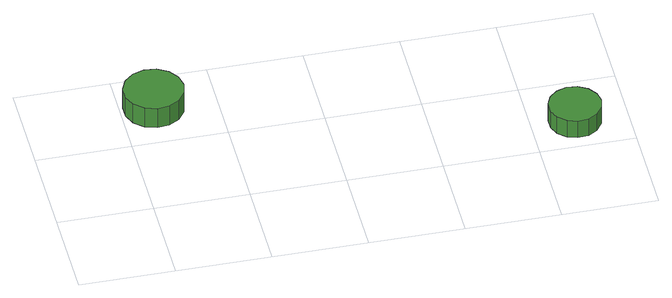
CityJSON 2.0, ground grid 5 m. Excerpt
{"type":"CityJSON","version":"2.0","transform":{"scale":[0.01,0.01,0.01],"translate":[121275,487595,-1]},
"CityObjects":{
"tree1":{"type":"SolitaryVegetationObject","attributes":{"function":"something"},"geometry":[{"type":"MultiSurface","lod":"1","boundaries":[[[0,1,2,3,4,5,6,7,8,9,10,11,12,13,14]],[[15,16,17,18,19,20,21,22,23,24,25,26,27,28,29]],[[0,29,28,1]],[[1,28,27,2]],[[2,27,26,3]],[[3,26,25,4]],[[4,25,24,5]],[[5,24,23,6]],[[6,23,22,7]],[[7,22,21,8]],[[8,21,20,9]],[[9,20,19,10]],[[10,19,18,11]],[[11,18,17,12]],[[12,17,16,13]],[[13,16,15,14]],[[14,15,29,0]]]}]},
"tree2":{"type":"SolitaryVegetationObject","attributes":{"function":"something"},"geometry":[{"type":"MultiSurface","lod":"1","boundaries":[[[30,31,32,33,34,35,36,37,38,39,40,41,42,43,44]],[[45,46,47,48,49,50,51,52,53,54,55,56,57,58,59]],[[30,59,58,31]],[[31,58,57,32]],[[32,57,56,33]],[[33,56,55,34]],[[34,55,54,35]],[[35,54,53,36]],[[36,53,52,37]],[[37,52,51,38]],[[38,51,50,39]],[[39,50,49,40]],[[40,49,48,41]],[[41,48,47,42]],[[42,47,46,43]],[[43,46,45,44]],[[44,45,59,30]]]}]}
},
"vertices":[
[329,770,188],[315,834,188],[277,886,188],[220,919,188],[156,926,188],[94,905,188],[45,862,188],[19,802,188],[19,737,188],[45,678,188],[94,634,188],[156,614,188],[220,621,188],[277,654,188],[315,706,188],[315,706,63],[277,654,63],[220,621,63],[156,614,63],[94,634,63],[45,678,63],[19,737,63],[19,802,63],[45,862,63],[94,905,63],[156,926,63],[220,919,63],[277,886,63],[315,834,63],[329,770,63],
[2362,200,176],[2350,255,176],[2316,301,176],[2267,330,176],[2210,336,176],[2156,318,176],[2114,280,176],[2090,228,176],[2090,171,176],[2114,119,176],[2156,81,176],[2210,63,176],[2267,69,176],[2316,98,176],[2350,144,176],[2350,144,68],[2316,98,68],[2267,69,68],[2210,63,68],[2156,81,68],[2114,119,68],[2090,171,68],[2090,228,68],[2114,280,68],[2156,318,68],[2210,336,68],[2267,330,68],[2316,301,68],[2350,255,68],[2362,200,68]
]}
